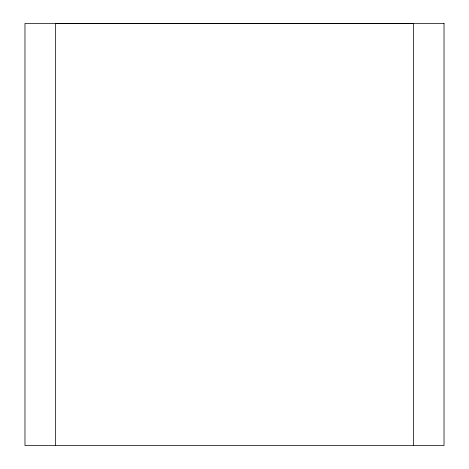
<?xml version="1.0" encoding="UTF-8"?>
<svg xmlns="http://www.w3.org/2000/svg" width="469" height="469" viewBox="0 0 469 469"><rect width="100%" height="100%" fill="white"/><g stroke="black" fill="none" stroke-linecap="round" stroke-linejoin="round"><path stroke-width="0.7" d="M55.565 23.602L413.435 23.602M234.5 23.591L55.565 23.45L55.565 445.55M413.435 23.45L413.435 445.55M444.02 23.45L24.98 23.45L24.98 445.55L444.02 445.55L444.02 23.45"/></g></svg>
